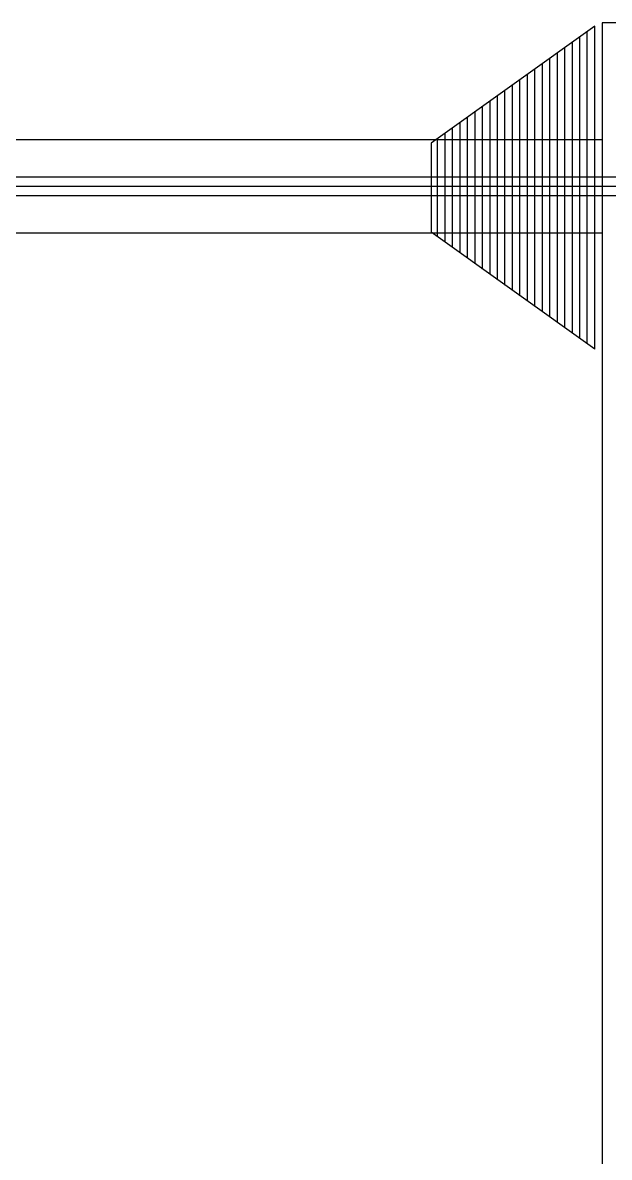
# Model space of a CAD drawing. Header units: millimetres. Extents: x 0 to 190005487, y 0 to 455456909.
# Drawn here: x 94463 to 94776, y 27791 to 28397 of the extents above; entities that cross this region are included whole.
import ezdxf

# ---------------------------------------------------------------- set-up
doc = ezdxf.new("R2010")
doc.units = ezdxf.units.MM
doc.header["$LTSCALE"] = 400
doc.header["$MEASUREMENT"] = 0
doc.linetypes.add('ACAD_ISO04W100', pattern=[30, 24, -3, 0, -3])
doc.linetypes.add('CEN', pattern=[35, 30, -2, 1, -2])
doc.layers.get('0').update_dxf_attribs({"linetype": 'CONTINUOUS'})
doc.layers.add('cen', color=1, linetype='ACAD_ISO04W100')
doc.layers.add('도면층2', color=3, linetype='CONTINUOUS')

# ---------------------------------------------------------------- blocks, each defined once
blk = doc.blocks.new('A$C643E1396')
at = {"color": 3}
for p, q in [((5413.7, 4243.59, 173.53), (5413.7, 2738.5, 173.53)), ((5488.68, 4243.59, 173.53), (5413.7, 4243.59, 173.53)), ((4313.62, 4181.27, 5.64), (5413.7, 4181.27, 173.53)), ((4238.61, 4161.26, 5.66), (5488.68, 4161.26, 27.83)), ((5262.02, 4161.26, 173.53), (5318.6, 4161.26, 173.53)), ((4238.61, 4151.26, 5.66), (5488.68, 4151.26, 27.83)), ((5262.02, 4151.26, 173.53), (5318.6, 4151.26, 173.53)), ((4313.62, 4131.26, 5.64), (5413.7, 4131.26, 173.53))]:
    blk.add_line(p, q, dxfattribs=at)
at = {"layer": 'cen', "linetype": 'CEN'}
blk.add_line((4198.61, 4156.26, 5.64), (5601.18, 4156.26, 173.53), dxfattribs=at)
at = {"layer": '도면층2'}
for p, q in [((5409.7, 4241.67, 173.53), (5322.2, 4179.17, 173.53)), ((5405.7, 4072.02, 173.53), (5405.7, 4238.81, 173.53)), ((5409.7, 4069.16, 173.53), (5409.7, 4241.67, 173.53)), ((5393.7, 4080.59, 173.53), (5393.7, 4230.24, 173.53)), ((5393.7, 4080.59, 173.53), (5393.7, 4230.24, 173.53)), ((5397.7, 4077.73, 173.53), (5397.7, 4233.1, 173.53)), ((5401.7, 4074.88, 173.53), (5401.7, 4235.96, 173.53)), ((5385.7, 4086.3, 173.53), (5385.7, 4224.53, 173.53)), ((5389.7, 4083.45, 173.53), (5389.7, 4227.38, 173.53)), ((5377.7, 4092.02, 173.53), (5377.7, 4218.81, 173.53)), ((5381.7, 4089.16, 173.53), (5381.7, 4221.67, 173.53)), ((5369.7, 4097.73, 173.53), (5369.7, 4213.1, 173.53)), ((5373.7, 4094.88, 173.53), (5373.7, 4215.95, 173.53)), ((5361.7, 4103.45, 173.53), (5361.7, 4207.38, 173.53)), ((5365.7, 4100.59, 173.53), (5365.7, 4210.24, 173.53)), ((5353.7, 4109.16, 173.53), (5353.7, 4201.67, 173.53)), ((5357.7, 4106.31, 173.53), (5357.7, 4204.53, 173.53)), ((5345.7, 4114.88, 173.53), (5345.7, 4195.95, 173.53)), ((5349.7, 4112.02, 173.53), (5349.7, 4198.81, 173.53)), ((5337.7, 4120.59, 173.53), (5337.7, 4190.24, 173.53)), ((5341.7, 4117.73, 173.53), (5341.7, 4193.1, 173.53)), ((5325.7, 4129.16, 173.53), (5325.7, 4181.67, 173.53)), ((5329.7, 4126.31, 173.53), (5329.7, 4184.52, 173.53)), ((5333.7, 4123.45, 173.53), (5333.7, 4187.38, 173.53)), ((5322.2, 4179.17, 173.53), (5322.2, 4131.66, 173.53)), ((5409.7, 4069.16, 173.53), (5322.2, 4131.66, 173.53))]:
    blk.add_line(p, q, dxfattribs=at)

msp = doc.modelspace()

# ---------------------------------------------------------------- block references
msp.add_blockref('A$C643E1396', (89359.04, 24153.29))

doc.saveas('drawing.dxf')
